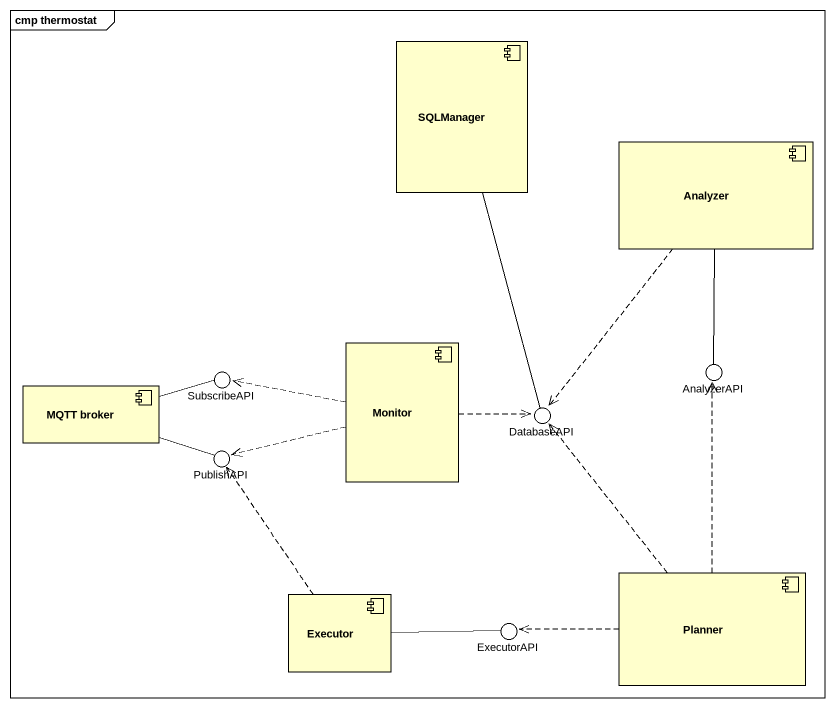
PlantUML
@startuml
mainframe cmp thermostat
component SQLManager
component Analyzer
component Monitor
() AnalyzerAPI
component "MQTT broker" as MQTT_broker
() SubscribeAPI
() DatabaseAPI
() PublishAPI
component Executor
component Planner
() ExecutorAPI
SQLManager -- DatabaseAPI
Analyzer -- AnalyzerAPI
Analyzer ..> DatabaseAPI
Monitor .left.> SubscribeAPI
Monitor .right.> DatabaseAPI
Monitor .left.> PublishAPI
MQTT_broker -right- SubscribeAPI
MQTT_broker -right- PublishAPI
Executor .up.> PublishAPI
Executor -right- ExecutorAPI
Planner .up.> AnalyzerAPI
Planner .up.> DatabaseAPI
Planner .left.> ExecutorAPI
@enduml
